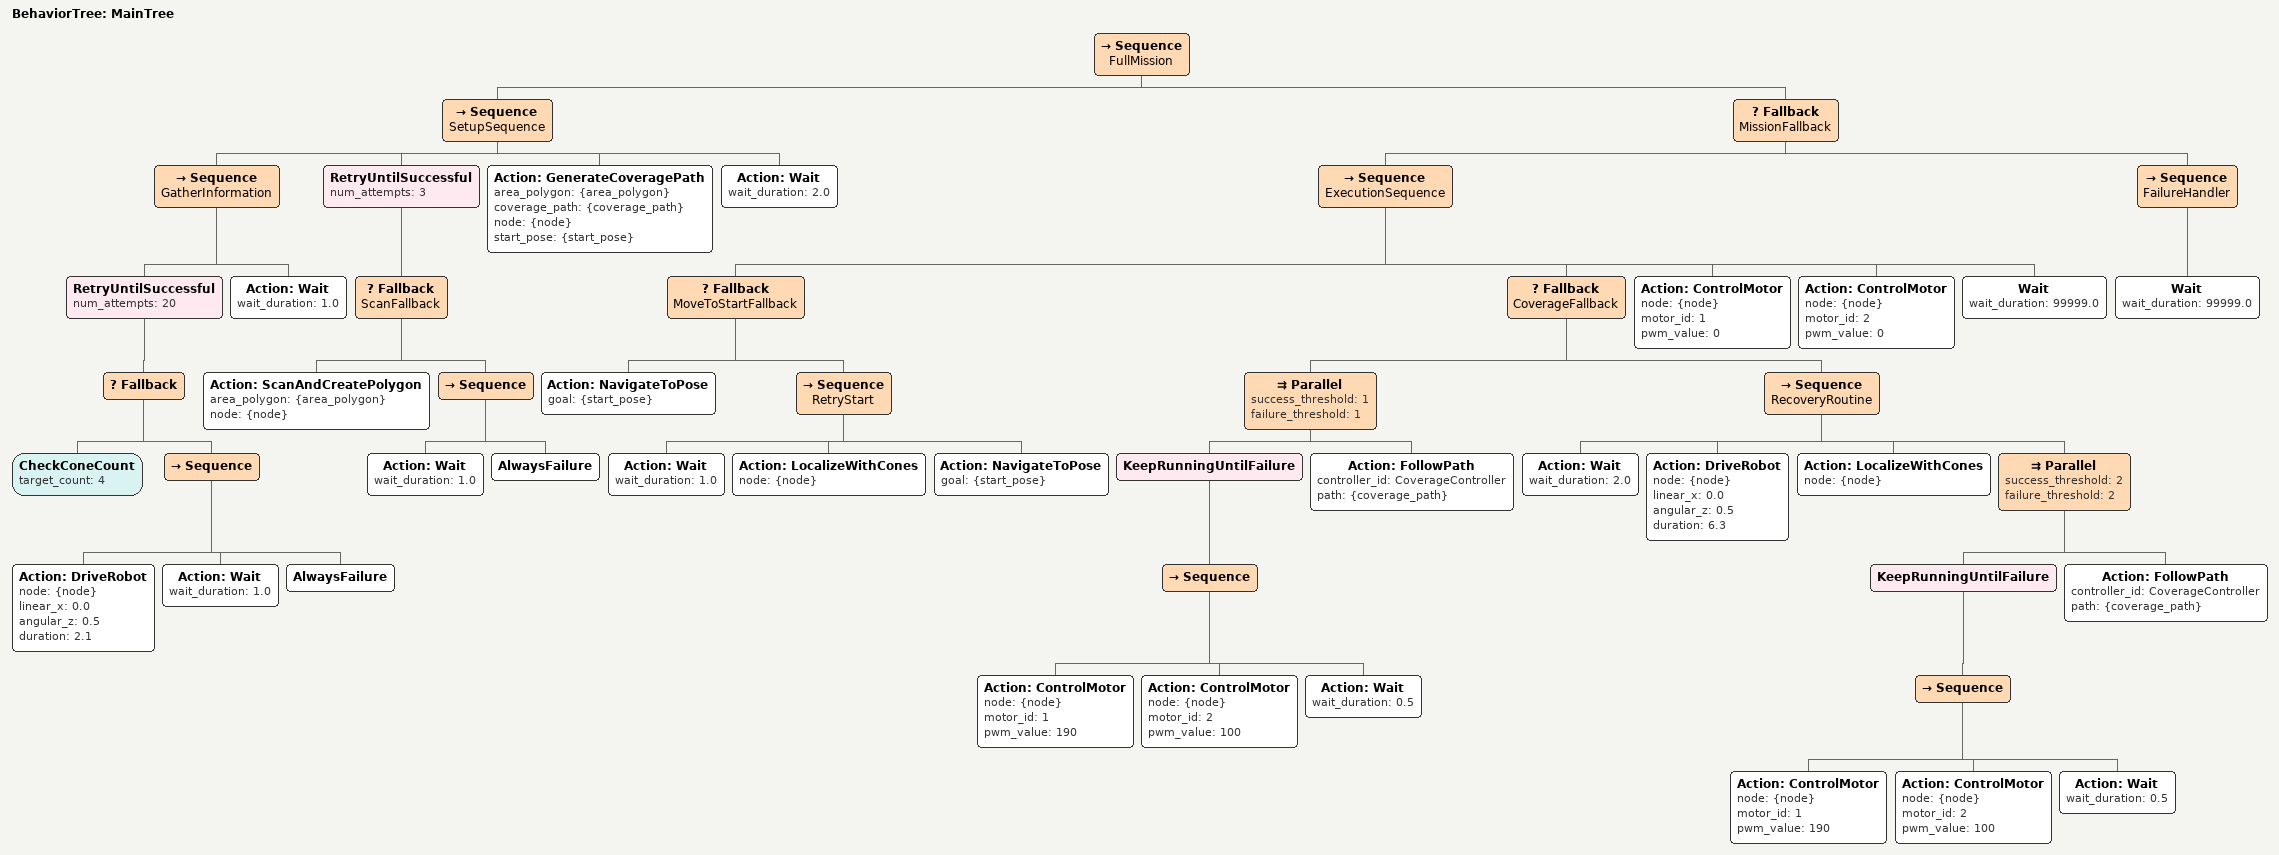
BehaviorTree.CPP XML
<?xml version="1.0"?>
<root main_tree_to_execute="MainTree">
    <BehaviorTree ID="MainTree">
        <Sequence name="FullMission">
            <Sequence name="SetupSequence">
                <Sequence name="GatherInformation">
                    <RetryUntilSuccessful num_attempts="20">
                        <Fallback>
                            <CheckConeCount target_count="4"/>
                            <Sequence>
                                <Action ID="DriveRobot" node="{node}" linear_x="0.0" angular_z="0.5" duration="2.1"/>
                                <Action ID="Wait" wait_duration="1.0"/>
                                <AlwaysFailure/>
                            </Sequence>
                        </Fallback>
                    </RetryUntilSuccessful>
                    <Action ID="Wait" wait_duration="1.0"/>
                </Sequence>
                <RetryUntilSuccessful num_attempts="3">
                    <Fallback name="ScanFallback">
                        <Action ID="ScanAndCreatePolygon" area_polygon="{area_polygon}" node="{node}"/>
                        <Sequence>
                            <Action ID="Wait" wait_duration="1.0"/>
                            <AlwaysFailure/>
                        </Sequence>
                    </Fallback>
                </RetryUntilSuccessful>
                <Action ID="GenerateCoveragePath" area_polygon="{area_polygon}" coverage_path="{coverage_path}" node="{node}" start_pose="{start_pose}"/>
                <Action ID="Wait" wait_duration="2.0"/>
            </Sequence>
            <Fallback name="MissionFallback">
                <Sequence name="ExecutionSequence">
                    <Fallback name="MoveToStartFallback">
                        <Action ID="NavigateToPose" goal="{start_pose}"/>
                        <Sequence name="RetryStart">
                            <Action ID="Wait" wait_duration="1.0"/>
                            <Action ID="LocalizeWithCones" node="{node}"/>
                            <Action ID="NavigateToPose" goal="{start_pose}"/>
                        </Sequence>
                    </Fallback>

                    <Fallback name="CoverageFallback">
                        <!-- 通常の経路追従（散水継続） -->
                        <Parallel success_threshold="1" failure_threshold="1">
                            <!-- 散水継続ループ（ハートビート） -->
                            <KeepRunningUntilFailure>
                                <Sequence>
                                    <Action ID="ControlMotor" node="{node}" motor_id="1" pwm_value="190"/>
                                    <Action ID="ControlMotor" node="{node}" motor_id="2" pwm_value="100"/>
                                    <Action ID="Wait" wait_duration="0.5"/>
                                </Sequence>
                            </KeepRunningUntilFailure>
                            <!-- 経路追従 -->
                            <Action ID="FollowPath" controller_id="CoverageController" path="{coverage_path}"/>
                        </Parallel>

                        <!-- Recovery（散水なし） -->
                        <Sequence name="RecoveryRoutine">
                            <Action ID="Wait" wait_duration="2.0"/>
                            <Action ID="DriveRobot" node="{node}" linear_x="0.0" angular_z="0.5" duration="6.3"/>
                            <Action ID="LocalizeWithCones" node="{node}"/>

                            <!-- Recovery後、再び散水ありの経路追従 -->
                            <Parallel success_threshold="2" failure_threshold="2">
                                <KeepRunningUntilFailure>
                                    <Sequence>
                                        <Action ID="ControlMotor" node="{node}" motor_id="1" pwm_value="190"/>
                                        <Action ID="ControlMotor" node="{node}" motor_id="2" pwm_value="100"/>
                                        <Action ID="Wait" wait_duration="0.5"/>
                                    </Sequence>
                                </KeepRunningUntilFailure>
                                <Action ID="FollowPath" controller_id="CoverageController" path="{coverage_path}"/>
                            </Parallel>
                        </Sequence>
                    </Fallback>

                    <!-- ミッション完了時に散水停止 -->
                    <Action ID="ControlMotor" node="{node}" motor_id="1" pwm_value="0"/>
                    <Action ID="ControlMotor" node="{node}" motor_id="2" pwm_value="0"/>

                    <!-- Mission Complete: Wait indefinitely to prevent restart -->
                    <Wait wait_duration="99999.0"/>
                </Sequence>
                <Sequence name="FailureHandler">
                     <Wait wait_duration="99999.0"/>
                </Sequence>
            </Fallback>
        </Sequence>
    </BehaviorTree>
</root>
